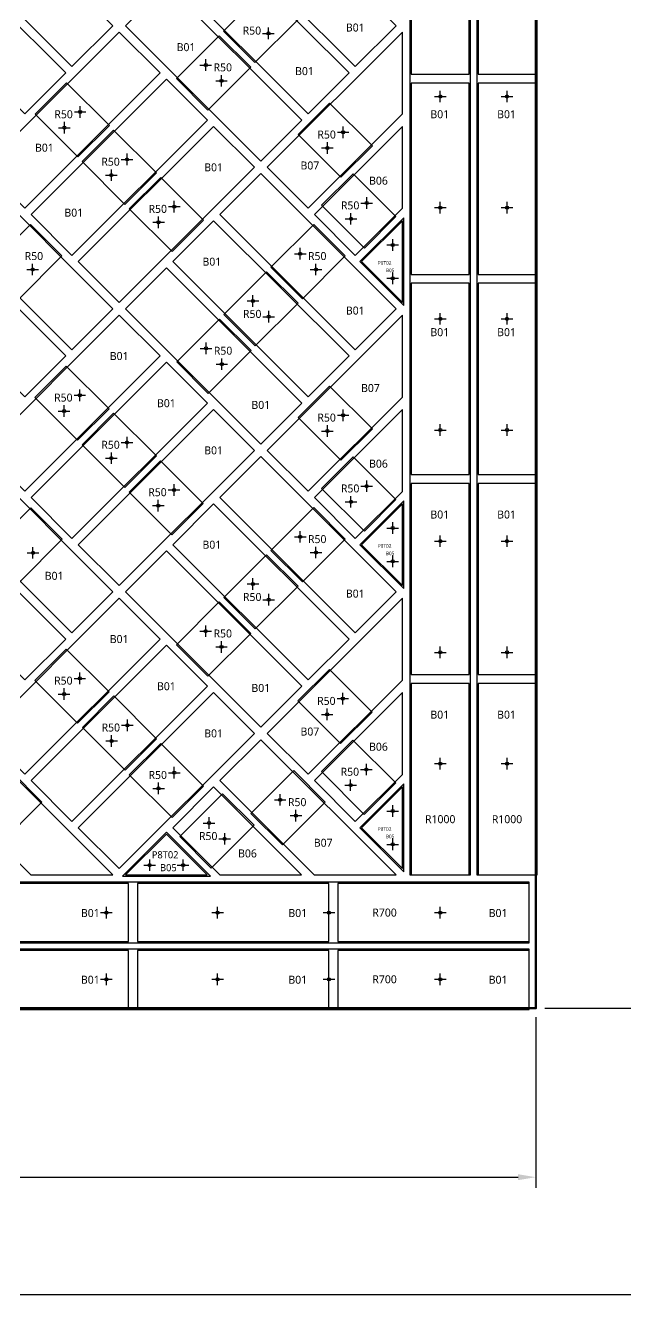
# Model space of a CAD drawing. Header units: millimetres. Extents: x -190 to 7814, y -8996 to 208.
# Drawn here: x 3572 to 4246, y -8996 to -7569 of the extents above; entities that cross this region are included whole.
import ezdxf
from ezdxf.enums import TextEntityAlignment as Align

# ---------------------------------------------------------------- set-up
doc = ezdxf.new("R2010")
doc.units = ezdxf.units.MM
for name, color, linetype in [('BOARD', 7, 'Continuous'), ('BORDER', 7, 'Continuous'), ('DIM', 8, 'Continuous'), ('P8_CLIP_PK_8T02', 14, 'Continuous'), ('P8_CLIP_R1000', 200, 'Continuous'), ('P8_CLIP_R50', 3, 'Continuous'), ('P8_CLIP_R700', 5, 'Continuous'), ('P8_HOLE', 1, 'Continuous'), ('P8_SLIP', 7, 'Continuous'), ('P8_TXT_B', 7, 'Continuous')]:
    doc.layers.add(name, color=color, linetype=linetype)
doc.styles.add('CN', font='msyh.ttc')
doc.dimstyles.new('MM', dxfattribs={"dimtxt": 34, "dimasz": 20, "dimexe": 12, "dimexo": 10, "dimgap": 8, "dimtad": 1, "dimdec": 1, "dimdsep": 46, "dimtxsty": 'CN', "dimcen": 2.5, "dimazin": 3, "dimtfac": 1, "dimtmove": 0, "dimatfit": 3})

msp = doc.modelspace()

# ---------------------------------------------------------------- linework, layer by layer
at = {"layer": 'BOARD', "lineweight": 50}
msp.add_lwpolyline([(2572.5, -8673.5), (4145, -8673.5), (4145, -7101), (2572.5, -7101)], close=True, dxfattribs=at)
at = {"layer": 'BORDER'}
msp.add_lwpolyline([(-190, -8995.5), (7813.67, -8995.5), (7813.67, 207.69), (-190, 207.69)], close=True, dxfattribs=at)
at = {"layer": 'P8_CLIP_PK_8T02'}
for points in [[(3996.5, -7784.78), (3947.06, -7834.22), (3996.5, -7883.65)], [(3996.5, -8102.98), (3947.06, -8152.42), (3996.5, -8201.85)], [(3996.5, -8421.18), (3947.06, -8470.61), (3996.5, -8520.05)], [(3779.42, -8525), (3729.98, -8475.56), (3680.55, -8525)]]:
    msp.add_lwpolyline(points, close=True, dxfattribs=at)
at = {"layer": 'P8_CLIP_R1000'}
for points in [[(4071.5, -8523.5), (4071.5, -7523.5), (4003.5, -7523.5), (4003.5, -8523.5)], [(4146.5, -8523.5), (4146.5, -7523.5), (4078.5, -7523.5), (4078.5, -8523.5)]]:
    msp.add_lwpolyline(points, close=True, dxfattribs=at)
at = {"layer": 'P8_CLIP_R50'}
for points in [[(3829.37, -7610.46), (3794.01, -7575.1), (3842.09, -7527.02), (3877.45, -7562.37)], [(3776.65, -7663.8), (3741.3, -7628.45), (3789.38, -7580.37), (3824.73, -7615.72)], [(3630.59, -7716.52), (3665.95, -7681.16), (3617.87, -7633.08), (3582.51, -7668.44)], [(3925.99, -7739.32), (3961.34, -7703.97), (3913.26, -7655.89), (3877.91, -7691.24)], [(3683.31, -7769.87), (3718.67, -7734.52), (3670.58, -7686.43), (3635.23, -7721.79)], [(3736.35, -7822.9), (3771.7, -7787.55), (3723.62, -7739.47), (3688.26, -7774.82)], [(3952.42, -7818.96), (3987.77, -7783.61), (3939.69, -7735.52), (3904.33, -7770.88)], [(3564.52, -7875.93), (3529.17, -7840.58), (3577.25, -7792.5), (3612.6, -7827.85)], [(3882.72, -7875.93), (3847.36, -7840.58), (3895.45, -7792.5), (3930.8, -7827.85)], [(3829.68, -7928.97), (3794.33, -7893.61), (3842.41, -7845.53), (3877.77, -7880.89)], [(3776.97, -7982.32), (3741.61, -7946.96), (3789.69, -7898.88), (3825.05, -7934.24)], [(3630.28, -8035.03), (3665.63, -7999.68), (3617.55, -7951.6), (3582.2, -7986.95)], [(3925.99, -8057.52), (3961.35, -8022.17), (3913.26, -7974.08), (3877.91, -8009.44)], [(3683.31, -8088.07), (3718.67, -8052.71), (3670.58, -8004.63), (3635.23, -8039.98)], [(3736.03, -8141.42), (3771.39, -8106.06), (3723.3, -8057.98), (3687.95, -8093.34)], [(3952.42, -8137.16), (3987.77, -8101.8), (3939.69, -8053.72), (3904.33, -8089.08)], [(3564.84, -8194.45), (3529.48, -8159.09), (3577.56, -8111.01), (3612.92, -8146.37)], [(3882.72, -8194.13), (3847.36, -8158.78), (3895.45, -8110.69), (3930.8, -8146.05)], [(3829.68, -8247.17), (3794.33, -8211.81), (3842.41, -8163.73), (3877.77, -8199.08)], [(3776.65, -8300.2), (3741.29, -8264.85), (3789.38, -8216.76), (3824.73, -8252.12)], [(3630.28, -8353.23), (3665.63, -8317.88), (3617.55, -8269.8), (3582.2, -8305.15)], [(3925.67, -8376.04), (3961.03, -8340.68), (3912.95, -8292.6), (3877.59, -8327.96)], [(3683.63, -8405.95), (3718.98, -8370.59), (3670.9, -8322.51), (3635.54, -8357.87)], [(3952.1, -8455.68), (3987.46, -8420.32), (3939.37, -8372.24), (3904.02, -8407.59)], [(3736.35, -8459.3), (3771.7, -8423.95), (3723.62, -8375.86), (3688.26, -8411.22)], [(3542.03, -8489.84), (3506.68, -8454.49), (3554.76, -8406.41), (3590.11, -8441.76)], [(3860.23, -8489.84), (3824.87, -8454.49), (3872.96, -8406.4), (3908.31, -8441.76)], [(3780.27, -8515.96), (3744.92, -8480.6), (3793, -8432.52), (3828.36, -8467.87)]]:
    msp.add_lwpolyline(points, close=True, dxfattribs=at)
at = {"layer": 'P8_CLIP_R700'}
for points in [[(3437.5, -8600), (4137.5, -8600), (4137.5, -8532), (3437.5, -8532)], [(3437.5, -8675), (4137.5, -8675), (4137.5, -8607), (3437.5, -8607)]]:
    msp.add_lwpolyline(points, close=True, dxfattribs=at)
at = {"layer": 'P8_HOLE'}
for p, q in [((3844.57, -7584.08), (3844.57, -7571.08)), ((3838.07, -7577.58), (3851.07, -7577.58)), ((3767.68, -7613.25), (3780.68, -7613.25)), ((3774.18, -7619.75), (3774.18, -7606.75)), ((3785.35, -7630.92), (3798.35, -7630.92)), ((3791.85, -7637.42), (3791.85, -7624.42)), ((4037.5, -7655), (4037.5, -7642)), ((4112.5, -7655), (4112.5, -7642)), ((3633.07, -7672.46), (3633.07, -7659.46)), ((4031, -7648.5), (4044, -7648.5)), ((4106, -7648.5), (4119, -7648.5)), ((3626.57, -7665.96), (3639.57, -7665.96)), ((3608.89, -7683.64), (3621.89, -7683.64)), ((3615.39, -7690.14), (3615.39, -7677.14)), ((3921.96, -7688.77), (3934.96, -7688.77)), ((3928.46, -7695.27), (3928.46, -7682.27)), ((3910.79, -7712.94), (3910.79, -7699.94)), ((3679.29, -7719.31), (3692.29, -7719.31)), ((3685.79, -7725.81), (3685.79, -7712.81)), ((3904.29, -7706.44), (3917.29, -7706.44)), ((3668.11, -7743.49), (3668.11, -7730.49)), ((3661.61, -7736.99), (3674.61, -7736.99)), ((3954.89, -7774.9), (3954.89, -7761.9)), ((3732.32, -7772.35), (3745.32, -7772.35)), ((3738.82, -7778.85), (3738.82, -7765.85)), ((3948.39, -7768.4), (3961.39, -7768.4)), ((4031, -7773.5), (4044, -7773.5)), ((4037.5, -7780), (4037.5, -7767)), ((4106, -7773.5), (4119, -7773.5)), ((4112.5, -7780), (4112.5, -7767)), ((3714.64, -7790.02), (3727.64, -7790.02)), ((3721.14, -7796.52), (3721.14, -7783.52)), ((3930.71, -7786.08), (3943.71, -7786.08)), ((3937.21, -7792.58), (3937.21, -7779.58)), ((3880.25, -7831.87), (3880.25, -7818.87)), ((3977.68, -7815.48), (3990.68, -7815.48)), ((3984.18, -7821.98), (3984.18, -7808.98)), ((3873.75, -7825.37), (3886.75, -7825.37)), ((3573.22, -7843.05), (3586.22, -7843.05)), ((3579.72, -7849.55), (3579.72, -7836.55)), ((3891.42, -7843.06), (3904.42, -7843.06)), ((3897.92, -7849.56), (3897.92, -7836.56)), ((3984.18, -7859.46), (3984.18, -7846.46)), ((3977.68, -7852.96), (3990.68, -7852.96)), ((3827.21, -7884.91), (3827.21, -7871.91)), ((3820.71, -7878.41), (3833.71, -7878.41)), ((3844.89, -7902.59), (3844.89, -7889.59)), ((3838.39, -7896.09), (3851.39, -7896.09)), ((4031, -7898.5), (4044, -7898.5)), ((4037.5, -7905), (4037.5, -7892)), ((4106, -7898.5), (4119, -7898.5)), ((4112.5, -7905), (4112.5, -7892)), ((3767.99, -7931.76), (3780.99, -7931.76)), ((3774.49, -7938.26), (3774.49, -7925.26)), ((3792.17, -7955.94), (3792.17, -7942.94)), ((3785.67, -7949.44), (3798.67, -7949.44)), ((3626.25, -7984.48), (3639.25, -7984.48)), ((3632.75, -7990.98), (3632.75, -7977.98)), ((3608.58, -8002.15), (3621.58, -8002.15)), ((3615.08, -8008.65), (3615.08, -7995.65)), ((3928.47, -8013.46), (3928.47, -8000.46)), ((3910.79, -8031.14), (3910.79, -8018.14)), ((3921.97, -8006.96), (3934.97, -8006.96)), ((4037.5, -8030), (4037.5, -8017)), ((4112.5, -8030), (4112.5, -8017)), ((3685.79, -8044.01), (3685.79, -8031.01)), ((3904.29, -8024.64), (3917.29, -8024.64)), ((4031, -8023.5), (4044, -8023.5)), ((4106, -8023.5), (4119, -8023.5)), ((3679.29, -8037.51), (3692.29, -8037.51)), ((3661.61, -8055.19), (3674.61, -8055.19)), ((3668.11, -8061.69), (3668.11, -8048.69)), ((3738.51, -8097.36), (3738.51, -8084.36)), ((3948.39, -8086.6), (3961.39, -8086.6)), ((3954.89, -8093.1), (3954.89, -8080.1)), ((3720.83, -8115.04), (3720.83, -8102.04)), ((3732.01, -8090.86), (3745.01, -8090.86)), ((3930.71, -8104.28), (3943.71, -8104.28)), ((3937.21, -8110.78), (3937.21, -8097.78)), ((3714.33, -8108.54), (3727.33, -8108.54)), ((3984.18, -8140.18), (3984.18, -8127.18)), ((3873.74, -8143.57), (3886.74, -8143.57)), ((3880.24, -8150.07), (3880.24, -8137.07)), ((3977.68, -8133.68), (3990.68, -8133.68)), ((4037.5, -8155), (4037.5, -8142)), ((4112.5, -8155), (4112.5, -8142)), ((3573.54, -8161.57), (3586.54, -8161.57)), ((3580.04, -8168.07), (3580.04, -8155.07)), ((3891.42, -8161.25), (3904.42, -8161.25)), ((3897.92, -8167.75), (3897.92, -8154.75)), ((4031, -8148.5), (4044, -8148.5)), ((4106, -8148.5), (4119, -8148.5)), ((3977.68, -8171.16), (3990.68, -8171.16)), ((3984.18, -8177.66), (3984.18, -8164.66)), ((3827.21, -8203.11), (3827.21, -8190.11)), ((3820.71, -8196.61), (3833.71, -8196.61)), ((3838.39, -8214.29), (3851.39, -8214.29)), ((3844.89, -8220.79), (3844.89, -8207.79)), ((3774.17, -8256.14), (3774.17, -8243.14)), ((3767.67, -8249.64), (3780.67, -8249.64)), ((3791.85, -8273.82), (3791.85, -8260.82)), ((3785.35, -8267.32), (3798.35, -8267.32)), ((4031, -8273.5), (4044, -8273.5)), ((4037.5, -8280), (4037.5, -8267)), ((4106, -8273.5), (4119, -8273.5)), ((4112.5, -8280), (4112.5, -8267)), ((3626.25, -8302.68), (3639.25, -8302.68)), ((3632.75, -8309.18), (3632.75, -8296.18)), ((3615.08, -8326.85), (3615.08, -8313.85)), ((3608.58, -8320.35), (3621.58, -8320.35)), ((3921.65, -8325.48), (3934.65, -8325.48)), ((3928.15, -8331.98), (3928.15, -8318.98)), ((3903.97, -8343.16), (3916.97, -8343.16)), ((3910.47, -8349.66), (3910.47, -8336.66)), ((3679.6, -8355.39), (3692.6, -8355.39)), ((3686.1, -8361.89), (3686.1, -8348.89)), ((3661.92, -8373.07), (3674.92, -8373.07)), ((3668.42, -8379.57), (3668.42, -8366.57)), ((3738.82, -8415.24), (3738.82, -8402.24)), ((3954.58, -8411.62), (3954.58, -8398.62)), ((4031, -8398.5), (4044, -8398.5)), ((4037.5, -8405), (4037.5, -8392)), ((4106, -8398.5), (4119, -8398.5)), ((4112.5, -8405), (4112.5, -8392)), ((3732.32, -8408.74), (3745.32, -8408.74)), ((3936.9, -8429.3), (3936.9, -8416.3)), ((3948.08, -8405.12), (3961.08, -8405.12)), ((3714.64, -8426.42), (3727.64, -8426.42)), ((3721.14, -8432.92), (3721.14, -8419.92)), ((3857.75, -8445.78), (3857.75, -8432.78)), ((3930.4, -8422.8), (3943.4, -8422.8)), ((3851.25, -8439.28), (3864.25, -8439.28)), ((3984.18, -8458.38), (3984.18, -8445.38)), ((3777.8, -8471.9), (3777.8, -8458.9)), ((3868.93, -8456.96), (3881.93, -8456.96)), ((3875.43, -8463.46), (3875.43, -8450.46)), ((3977.68, -8451.88), (3990.68, -8451.88)), ((3771.3, -8465.4), (3784.3, -8465.4)), ((3788.98, -8483.08), (3801.98, -8483.08)), ((3795.48, -8489.58), (3795.48, -8476.58)), ((3977.68, -8489.36), (3990.68, -8489.36)), ((3984.18, -8495.86), (3984.18, -8482.86)), ((3704.74, -8512.68), (3717.74, -8512.68)), ((3711.24, -8519.18), (3711.24, -8506.18)), ((3742.22, -8512.68), (3755.22, -8512.68)), ((3748.72, -8519.18), (3748.72, -8506.18)), ((3662.5, -8572.5), (3662.5, -8559.5)), ((3787.5, -8572.5), (3787.5, -8559.5)), ((3912.5, -8572.5), (3912.5, -8559.5)), ((4037.5, -8572.5), (4037.5, -8559.5)), ((3656, -8566), (3669, -8566)), ((3781, -8566), (3794, -8566)), ((3906, -8566), (3919, -8566)), ((4031, -8566), (4044, -8566)), ((3656, -8641), (3669, -8641)), ((3662.5, -8647.5), (3662.5, -8634.5)), ((3781, -8641), (3794, -8641)), ((3787.5, -8647.5), (3787.5, -8634.5)), ((3906, -8641), (3919, -8641)), ((3912.5, -8647.5), (3912.5, -8634.5)), ((4031, -8641), (4044, -8641)), ((4037.5, -8647.5), (4037.5, -8634.5))]:
    msp.add_line(p, q, dxfattribs=at)
for centre in [(3844.57, -7577.58), (3774.18, -7613.25), (3791.85, -7630.92), (4037.5, -7648.5), (4112.5, -7648.5), (3633.07, -7665.96), (3615.39, -7683.64), (3928.46, -7688.77), (3910.79, -7706.44), (3685.79, -7719.31), (3668.11, -7736.99), (3738.82, -7772.35), (3954.89, -7768.4), (4037.5, -7773.5), (4112.5, -7773.5), (3721.14, -7790.02), (3937.21, -7786.08), (3984.18, -7815.48), (3880.25, -7825.37), (3579.72, -7843.05), (3897.92, -7843.06), (3984.18, -7852.96), (3827.21, -7878.41), (3844.89, -7896.09), (4037.5, -7898.5), (4112.5, -7898.5), (3774.49, -7931.76), (3792.17, -7949.44), (3632.75, -7984.48), (3615.08, -8002.15), (3928.47, -8006.96), (3910.79, -8024.64), (4037.5, -8023.5), (4112.5, -8023.5), (3685.79, -8037.51), (3668.11, -8055.19), (3738.51, -8090.86), (3954.89, -8086.6), (3937.21, -8104.28), (3720.83, -8108.54), (3984.18, -8133.68), (3880.24, -8143.57), (4037.5, -8148.5), (4112.5, -8148.5), (3580.04, -8161.57), (3897.92, -8161.25), (3984.18, -8171.16), (3827.21, -8196.61), (3844.89, -8214.29), (3774.17, -8249.64), (3791.85, -8267.32), (4037.5, -8273.5), (4112.5, -8273.5), (3632.75, -8302.68), (3615.08, -8320.35), (3928.15, -8325.48), (3910.47, -8343.16), (3686.1, -8355.39), (3668.42, -8373.07), (3954.58, -8405.12), (4037.5, -8398.5), (4112.5, -8398.5), (3738.82, -8408.74), (3721.14, -8426.42), (3936.9, -8422.8), (3857.75, -8439.28), (3875.43, -8456.96), (3984.18, -8451.88), (3777.8, -8465.4), (3795.48, -8483.08), (3984.18, -8489.36), (3711.24, -8512.68), (3748.72, -8512.68), (3662.5, -8566), (3787.5, -8566), (3912.5, -8566), (4037.5, -8566), (3662.5, -8641), (3787.5, -8641), (3912.5, -8641), (4037.5, -8641)]:
    msp.add_circle(centre, 1.75, dxfattribs=at)
at = {"layer": 'P8_SLIP'}
for points in [[(3623.92, -7615.01), (3669.88, -7569.05), (3517.85, -7417.02), (3471.89, -7462.99)], [(3942.11, -7615.01), (3988.08, -7569.05), (3836.05, -7417.02), (3790.09, -7462.99)], [(4005, -7623.5), (4070, -7623.5), (4070, -7408.5), (4005, -7408.5)], [(4080, -7623.5), (4145, -7623.5), (4145, -7408.5), (4080, -7408.5)], [(3570.88, -7668.05), (3616.84, -7622.08), (3464.82, -7470.06), (3418.85, -7516.02)], [(3889.08, -7668.05), (3935.04, -7622.08), (3783.01, -7470.06), (3737.05, -7516.02)], [(3836.05, -7721.08), (3882.01, -7675.12), (3729.98, -7523.09), (3684.02, -7569.05)], [(3570.88, -7774.11), (3722.91, -7622.08), (3676.95, -7576.12), (3524.92, -7728.15)], [(3889.08, -7774.11), (3995, -7668.19), (3995, -7576.27), (3843.12, -7728.15)], [(3623.92, -7827.15), (3775.94, -7675.12), (3729.98, -7629.16), (3577.95, -7781.18)], [(4005, -7848.5), (4070, -7848.5), (4070, -7633.5), (4005, -7633.5)], [(4080, -7848.5), (4145, -7848.5), (4145, -7633.5), (4080, -7633.5)], [(3676.95, -7880.18), (3828.98, -7728.15), (3783.01, -7682.19), (3630.99, -7834.22)], [(3942.11, -7827.15), (3995, -7774.26), (3995, -7682.34), (3896.15, -7781.18)], [(3623.92, -7933.21), (3669.88, -7887.25), (3517.85, -7735.22), (3471.89, -7781.18)], [(3942.11, -7933.21), (3988.08, -7887.25), (3836.05, -7735.22), (3790.09, -7781.18)], [(3570.88, -7986.24), (3616.84, -7940.28), (3464.82, -7788.26), (3418.85, -7834.22)], [(3889.08, -7986.24), (3935.04, -7940.28), (3783.01, -7788.26), (3737.05, -7834.22)], [(3995, -7880.03), (3995, -7788.4), (3949.18, -7834.22)], [(3836.05, -8039.28), (3882.01, -7993.32), (3729.98, -7841.29), (3684.02, -7887.25)], [(4005, -8073.5), (4070, -8073.5), (4070, -7858.5), (4005, -7858.5)], [(4080, -8073.5), (4145, -8073.5), (4145, -7858.5), (4080, -7858.5)], [(3570.88, -8092.31), (3722.91, -7940.28), (3676.95, -7894.32), (3524.92, -8046.35)], [(3889.08, -8092.31), (3995, -7986.39), (3995, -7894.47), (3843.12, -8046.35)], [(3623.92, -8145.34), (3775.94, -7993.32), (3729.98, -7947.35), (3577.95, -8099.38)], [(3676.95, -8198.38), (3828.98, -8046.35), (3783.01, -8000.39), (3630.99, -8152.42)], [(3942.11, -8145.34), (3995, -8092.46), (3995, -8000.53), (3896.15, -8099.38)], [(3623.92, -8251.41), (3669.88, -8205.45), (3517.85, -8053.42), (3471.89, -8099.38)], [(3942.11, -8251.41), (3988.08, -8205.45), (3836.05, -8053.42), (3790.09, -8099.38)], [(4005, -8298.5), (4070, -8298.5), (4070, -8083.5), (4005, -8083.5)], [(4080, -8298.5), (4145, -8298.5), (4145, -8083.5), (4080, -8083.5)], [(3570.88, -8304.44), (3616.84, -8258.48), (3464.82, -8106.45), (3418.85, -8152.42)], [(3889.08, -8304.44), (3935.04, -8258.48), (3783.01, -8106.45), (3737.05, -8152.42)], [(3995, -8198.23), (3995, -8106.6), (3949.18, -8152.42)], [(3836.05, -8357.48), (3882.01, -8311.51), (3729.98, -8159.49), (3684.02, -8205.45)], [(3570.88, -8410.51), (3722.91, -8258.48), (3676.95, -8212.52), (3524.92, -8364.55)], [(3889.08, -8410.51), (3995, -8304.59), (3995, -8212.67), (3843.12, -8364.55)], [(3623.92, -8463.54), (3775.94, -8311.51), (3729.98, -8265.55), (3577.95, -8417.58)], [(3676.95, -8516.58), (3828.98, -8364.55), (3783.01, -8318.59), (3630.99, -8470.61)], [(3942.11, -8463.54), (3995, -8410.66), (3995, -8318.73), (3896.15, -8417.58)], [(4005, -8523.5), (4070, -8523.5), (4070, -8308.5), (4005, -8308.5)], [(4080, -8523.5), (4145, -8523.5), (4145, -8308.5), (4080, -8308.5)], [(3577.81, -8523.5), (3669.73, -8523.5), (3517.85, -8371.62), (3471.89, -8417.58)], [(3896.01, -8523.5), (3987.93, -8523.5), (3836.05, -8371.62), (3790.09, -8417.58)], [(3789.94, -8523.5), (3881.86, -8523.5), (3783.01, -8424.65), (3737.05, -8470.61)], [(3995, -8516.43), (3995, -8424.8), (3949.18, -8470.61)], [(3775.8, -8523.5), (3729.98, -8477.68), (3684.17, -8523.5)], [(3472.5, -8598.5), (3687.5, -8598.5), (3687.5, -8533.5), (3472.5, -8533.5)], [(3697.5, -8598.5), (3912.5, -8598.5), (3912.5, -8533.5), (3697.5, -8533.5)], [(3922.5, -8598.5), (4137.5, -8598.5), (4137.5, -8533.5), (3922.5, -8533.5)], [(3472.5, -8673.5), (3687.5, -8673.5), (3687.5, -8608.5), (3472.5, -8608.5)], [(3697.5, -8673.5), (3912.5, -8673.5), (3912.5, -8608.5), (3697.5, -8608.5)], [(3922.5, -8673.5), (4137.5, -8673.5), (4137.5, -8608.5), (3922.5, -8608.5)]]:
    msp.add_lwpolyline(points, close=True, dxfattribs=at)

# ---------------------------------------------------------------- texts
at = {"layer": 'P8_CLIP_PK_8T02', "style": 'CN'}
for height, p in [(4, (3975.06, -7835.65)), (4, (3975.06, -8153.85)), (4, (3975.06, -8472.05)), (8, (3728.55, -8501))]:
    msp.add_text('P8T02', height=height, dxfattribs=at).set_placement(p, align=Align.MIDDLE_CENTER)
at = {"layer": 'P8_CLIP_R1000', "style": 'CN'}
for p in [(4037.5, -8461), (4112.5, -8461)]:
    msp.add_text('R1000', height=9, dxfattribs=at).set_placement(p, align=Align.MIDDLE_CENTER)
at = {"layer": 'P8_CLIP_R50', "style": 'CN'}
for p in [(3826.01, -7574.46), (3793.3, -7615.8), (3614.51, -7668.52), (3909.91, -7691.32), (3667.23, -7721.87), (3720.26, -7774.9), (3936.33, -7770.96), (3581.17, -7827.93), (3899.36, -7827.93), (3826.33, -7892.97), (3793.61, -7934.32), (3614.2, -7987.03), (3909.91, -8009.52), (3667.23, -8040.07), (3719.95, -8093.42), (3936.33, -8089.16), (3899.36, -8146.13), (3826.33, -8211.17), (3793.29, -8252.2), (3614.2, -8305.23), (3909.59, -8328.04), (3667.54, -8357.95), (3936.02, -8407.68), (3720.26, -8411.3), (3876.87, -8441.84), (3776.92, -8479.96)]:
    msp.add_text('R50', height=9, dxfattribs=at).set_placement(p, align=Align.MIDDLE_CENTER)
at = {"layer": 'P8_CLIP_R700', "style": 'CN'}
for p in [(3975, -8566), (3975, -8641)]:
    msp.add_text('R700', height=9, dxfattribs=at).set_placement(p, align=Align.MIDDLE_CENTER)
at = {"layer": 'P8_TXT_B', "style": 'CN'}
for s, height, p in [('B01', 9, (3942.09, -7571.01)), ('B01', 9, (3752.02, -7593.08)), ('B01', 9, (3885.05, -7620.05)), ('B01', 9, (4037, -7668.5)), ('B01', 9, (4112, -7668.5)), ('B01', 9, (3592.92, -7706.11)), ('B01', 9, (3782.99, -7728.18)), ('B07', 9, (3891.12, -7726.11)), ('B06', 9, (3968.15, -7743.15)), ('B01', 9, (3625.95, -7779.15)), ('B01', 9, (3781.05, -7834.24)), ('B05', 4, (3981.18, -7844.03)), ('B01', 9, (3942.09, -7889.21)), ('B01', 9, (4037, -7913.5)), ('B01', 9, (4112, -7913.5)), ('B01', 9, (3676.92, -7940.31)), ('B07', 9, (3959.12, -7976.31)), ('B01', 9, (3729.95, -7993.34)), ('B01', 9, (3836.02, -7995.28)), ('B01', 9, (3782.99, -8046.38)), ('B06', 9, (3968.15, -8061.34)), ('B01', 9, (4037, -8118.5)), ('B01', 9, (4112, -8118.5)), ('B01', 9, (3781.05, -8152.44)), ('B05', 4, (3981.18, -8162.23)), ('B01', 9, (3603.89, -8187.41)), ('B01', 9, (3942.09, -8207.41)), ('B01', 9, (3676.92, -8258.51)), ('B01', 9, (3729.95, -8311.54)), ('B01', 9, (3836.02, -8313.48)), ('B01', 9, (4037, -8343.5)), ('B01', 9, (4112, -8343.5)), ('B01', 9, (3782.99, -8364.58)), ('B07', 9, (3891.12, -8362.51)), ('B06', 9, (3968.15, -8379.54)), ('B07', 9, (3906.09, -8487.5)), ('B05', 4, (3981.18, -8480.43)), ('B06', 9, (3821.05, -8499.5)), ('B05', 8, (3732.17, -8515.5)), ('B01', 9, (3644.5, -8566.5)), ('B01', 9, (3877.5, -8566.5)), ('B01', 9, (4102.5, -8566.5)), ('B01', 9, (3644.5, -8641.5)), ('B01', 9, (3877.5, -8641.5)), ('B01', 9, (4102.5, -8641.5))]:
    msp.add_text(s, height=height, dxfattribs=at).set_placement(p, align=Align.MIDDLE_CENTER)

# ---------------------------------------------------------------- dimensions: what is measured, and where the dimension line sits
at = {"layer": 'DIM'}
msp.add_linear_dim(base=(4335, -8673.5), p1=(4145, -8673.5), p2=(4145, -7101), angle=90, dimstyle='MM', dxfattribs=at).render()
msp.add_linear_dim(base=(2572.5, -8863.5), p1=(2572.5, -8673.5), p2=(4145, -8673.5), dimstyle='MM', dxfattribs=at).render()

doc.saveas('drawing.dxf')
